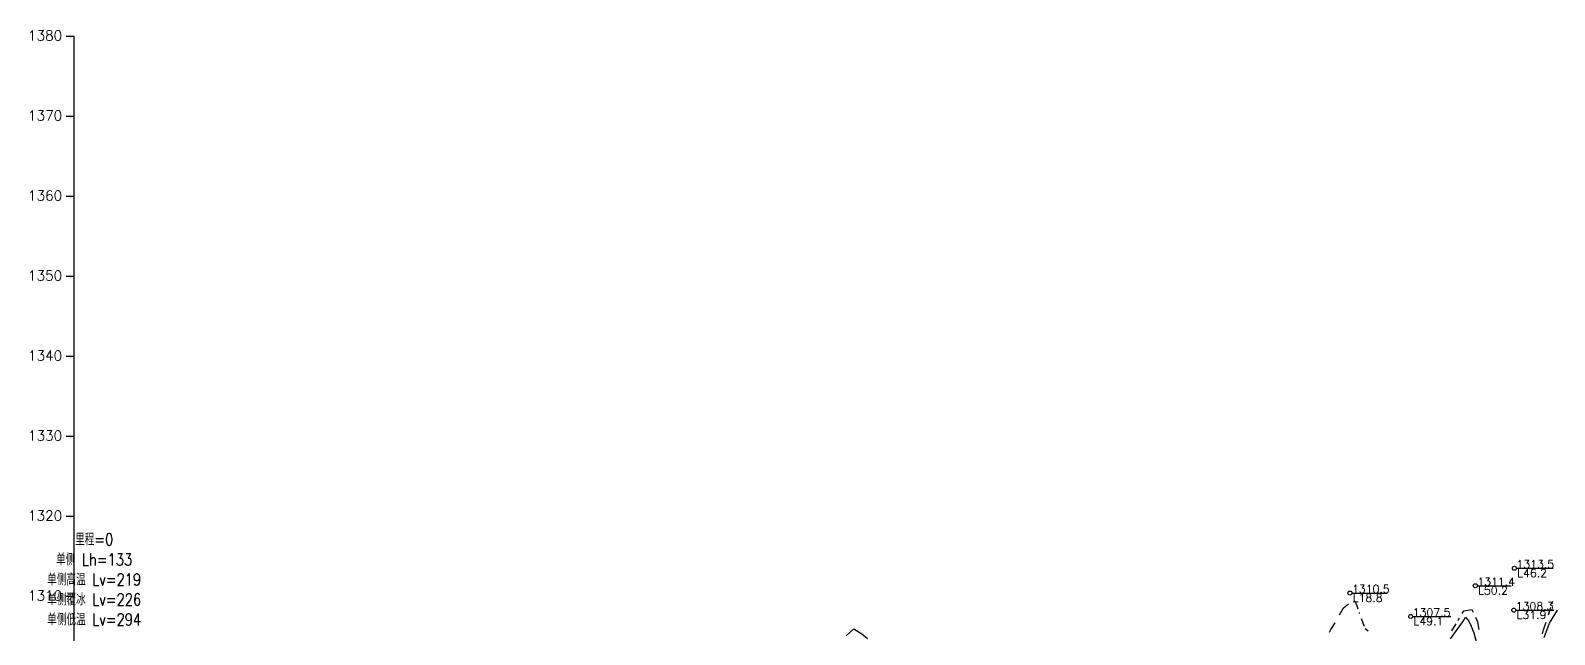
# Model space of a CAD drawing. Extents: x -45 to 720, y -50 to 366.
# Drawn here: x -15.9 to 365, y 215.5 to 366.5 of the extents above; entities that cross this region are included whole.
import ezdxf
from ezdxf.enums import TextEntityAlignment as Align

# ---------------------------------------------------------------- set-up
doc = ezdxf.new("R2010")
doc.units = 0
doc.linetypes.add('左边线', pattern=[3, 2, -1])
for name, color, linetype in [('JSJGBZ', 7, 'Continuous'), ('中线', 1, 'Continuous'), ('危险点层', 7, 'Continuous'), ('左线', 2, '左边线'), ('标尺', 7, 'Continuous')]:
    doc.layers.add(name, color=color, linetype=linetype)
doc.styles.add('dmthz', font='txt1.shx', dxfattribs={"width": 0.8, "bigfont": 'hztxt1.shx'})
doc.styles.get("Standard").update_dxf_attribs({"font": 'txt1.shx', "bigfont": 'hztxt1.shx'})

msp = doc.modelspace()

# ---------------------------------------------------------------- linework, layer by layer
at = {"layer": '中线'}
for points in [[(362.41, 214.78), (363.77, 218.38), (365.75, 221.65)], [(338.97, 214.45), (340.92, 217.13), (342.05, 218.7), (342.77, 219.88), (343.54, 218.9), (344.2, 217.66), (344.85, 215.96), (345.48, 213.47)], [(187.93, 215.17), (189.88, 216.94), (191.86, 215.69), (193.29, 214.58)]]:
    msp.add_lwpolyline(points, dxfattribs=at)
at = {"layer": '危险点层', "color": 7}
for p, q in [((355.47, 232.09), (364.64, 232.09)), ((355.47, 232.09), (364.64, 232.09)), ((355.47, 232.09), (364.64, 232.09)), ((355.47, 232.09), (364.64, 232.09)), ((314.37, 225.91), (323.21, 225.91)), ((314.37, 225.91), (323.21, 225.91)), ((314.37, 225.91), (323.21, 225.91)), ((314.37, 225.91), (323.21, 225.91)), ((314.37, 225.91), (323.21, 225.91)), ((314.37, 225.91), (323.21, 225.91)), ((314.37, 225.91), (323.21, 225.91)), ((314.37, 225.91), (323.21, 225.91)), ((314.37, 225.91), (323.21, 225.91)), ((314.37, 225.91), (323.21, 225.91)), ((314.37, 225.91), (323.21, 225.91)), ((345.7, 227.74), (354.2, 227.74)), ((345.7, 227.74), (354.2, 227.74)), ((345.7, 227.74), (354.2, 227.74)), ((345.7, 227.74), (354.2, 227.74)), ((345.7, 227.74), (354.2, 227.74)), ((345.7, 227.74), (354.2, 227.74)), ((355.31, 221.62), (364.81, 221.62)), ((355.31, 221.62), (364.81, 221.62)), ((355.31, 221.62), (364.81, 221.62)), ((355.31, 221.62), (364.81, 221.62)), ((355.31, 221.62), (364.81, 221.62)), ((329.55, 220.04), (339.05, 220.04)), ((329.55, 220.04), (339.05, 220.04)), ((329.55, 220.04), (339.05, 220.04)), ((329.55, 220.04), (339.05, 220.04)), ((329.55, 220.04), (339.05, 220.04)), ((329.55, 220.04), (339.05, 220.04)), ((329.55, 220.04), (339.05, 220.04)), ((329.55, 220.04), (339.05, 220.04))]:
    msp.add_line(p, q, dxfattribs=at)
for centre in [(354.97, 232.09), (354.97, 232.09), (354.97, 232.09), (354.97, 232.09), (313.87, 225.91), (313.87, 225.91), (313.87, 225.91), (313.87, 225.91), (313.87, 225.91), (313.87, 225.91), (313.87, 225.91), (313.87, 225.91), (313.87, 225.91), (313.87, 225.91), (313.87, 225.91), (345.2, 227.74), (345.2, 227.74), (345.2, 227.74), (345.2, 227.74), (345.2, 227.74), (345.2, 227.74), (354.81, 221.62), (354.81, 221.62), (354.81, 221.62), (354.81, 221.62), (354.81, 221.62), (329.05, 220.04), (329.05, 220.04), (329.05, 220.04), (329.05, 220.04), (329.05, 220.04), (329.05, 220.04), (329.05, 220.04), (329.05, 220.04)]:
    msp.add_circle(centre, 0.5, dxfattribs=at)
at = {"layer": '左线'}
for p, q in [((311.28, 220.43), (312.27, 222.21)), ((312.27, 222.21), (313.5, 223.17)), ((314.79, 223.7), (315.15, 223.85)), ((315.15, 223.85), (316.2, 220.81)), ((341.91, 220.8), (342.31, 221.49)), ((342.31, 221.49), (344.31, 221.82)), ((344.31, 221.82), (344.63, 221.12)), ((363.49, 220.44), (364.59, 223.87)), ((309.08, 216.78), (310.58, 219.21)), ((316.71, 219.5), (317.68, 217.04)), ((339.37, 216.49), (341.01, 219.2)), ((341.01, 219.2), (341.22, 219.58)), ((345.21, 219.84), (345.71, 218.74)), ((345.71, 218.74), (346.16, 216.39)), ((362.23, 216.72), (363.05, 219.11)), ((308.79, 216.1), (309.08, 216.78)), ((317.68, 217.04), (318.45, 216.48)), ((361.99, 215.68), (362.23, 216.72))]:
    msp.add_line(p, q, dxfattribs=at)
at = {"layer": '标尺', "color": 7, "linetype": 'Continuous'}
for p, q in [((-5, 365), (-7, 365)), ((-5, 15), (-5, 365)), ((-5, 345), (-7, 345)), ((-5, 325), (-7, 325)), ((-5, 305), (-7, 305)), ((-5, 285), (-7, 285)), ((-5, 265), (-7, 265)), ((-5, 245), (-7, 245)), ((-5, 225), (-7, 225))]:
    msp.add_line(p, q, dxfattribs=at)

# ---------------------------------------------------------------- texts
at = {"layer": 'JSJGBZ', "style": 'dmthz', "width": 0.8}
for s, p in [('里程=0', (0, 239.44)), ('单侧 Lh=133', (0, 234.44)), ('单侧高温 Lv=219', (0, 229.44)), ('单侧覆冰 Lv=226', (0, 224.44)), ('单侧低温 Lv=294', (0, 219.44))]:
    msp.add_text(s, height=3, dxfattribs=at).set_placement(p, align=Align.MIDDLE)
at = {"layer": '危险点层', "color": 7}
for s, p in [('1313.5', (355.47, 232.09)), ('1313.5', (355.47, 232.09)), ('1313.5', (355.47, 232.09)), ('1313.5', (355.47, 232.09)), ('1311.4', (345.7, 227.74)), ('1311.4', (345.7, 227.74)), ('1311.4', (345.7, 227.74)), ('1311.4', (345.7, 227.74)), ('1311.4', (345.7, 227.74)), ('1311.4', (345.7, 227.74)), ('1310.5', (314.37, 225.91)), ('1310.5', (314.37, 225.91)), ('1310.5', (314.37, 225.91)), ('1310.5', (314.37, 225.91)), ('1310.5', (314.37, 225.91)), ('1310.5', (314.37, 225.91)), ('1310.5', (314.37, 225.91)), ('1310.5', (314.37, 225.91)), ('1310.5', (314.37, 225.91)), ('1310.5', (314.37, 225.91)), ('1310.5', (314.37, 225.91)), ('1307.5', (329.55, 220.04)), ('1307.5', (329.55, 220.04)), ('1307.5', (329.55, 220.04)), ('1307.5', (329.55, 220.04)), ('1307.5', (329.55, 220.04)), ('1307.5', (329.55, 220.04)), ('1307.5', (329.55, 220.04)), ('1307.5', (329.55, 220.04)), ('1308.3', (355.31, 221.62)), ('1308.3', (355.31, 221.62)), ('1308.3', (355.31, 221.62)), ('1308.3', (355.31, 221.62)), ('1308.3', (355.31, 221.62))]:
    msp.add_text(s, height=2, dxfattribs=at).set_placement(p)
for s, p in [('L46.2', (355.67, 231.89)), ('L46.2', (355.67, 231.89)), ('L46.2', (355.67, 231.89)), ('L46.2', (355.67, 231.89)), ('L18.8', (314.57, 225.71)), ('L18.8', (314.57, 225.71)), ('L18.8', (314.57, 225.71)), ('L18.8', (314.57, 225.71)), ('L18.8', (314.57, 225.71)), ('L18.8', (314.57, 225.71)), ('L18.8', (314.57, 225.71)), ('L18.8', (314.57, 225.71)), ('L18.8', (314.57, 225.71)), ('L18.8', (314.57, 225.71)), ('L18.8', (314.57, 225.71)), ('L50.2', (345.9, 227.54)), ('L50.2', (345.9, 227.54)), ('L50.2', (345.9, 227.54)), ('L50.2', (345.9, 227.54)), ('L50.2', (345.9, 227.54)), ('L50.2', (345.9, 227.54)), ('L31.9', (355.51, 221.42)), ('L31.9', (355.51, 221.42)), ('L31.9', (355.51, 221.42)), ('L31.9', (355.51, 221.42)), ('L31.9', (355.51, 221.42)), ('L49.1', (329.75, 219.84)), ('L49.1', (329.75, 219.84)), ('L49.1', (329.75, 219.84)), ('L49.1', (329.75, 219.84)), ('L49.1', (329.75, 219.84)), ('L49.1', (329.75, 219.84)), ('L49.1', (329.75, 219.84)), ('L49.1', (329.75, 219.84))]:
    msp.add_text(s, height=2, dxfattribs=at).set_placement(p, align=Align.TOP_LEFT)
at = {"layer": '标尺', "color": 7, "linetype": 'Continuous'}
for s, p in [('1380', (-8, 364)), ('1370', (-8, 344)), ('1360', (-8, 324)), ('1350', (-8, 304)), ('1340', (-8, 284)), ('1330', (-8, 264)), ('1320', (-8, 244)), ('1310', (-8, 224))]:
    msp.add_text(s, height=2.5, dxfattribs=at).set_placement(p, align=Align.RIGHT)

doc.saveas('drawing.dxf')
